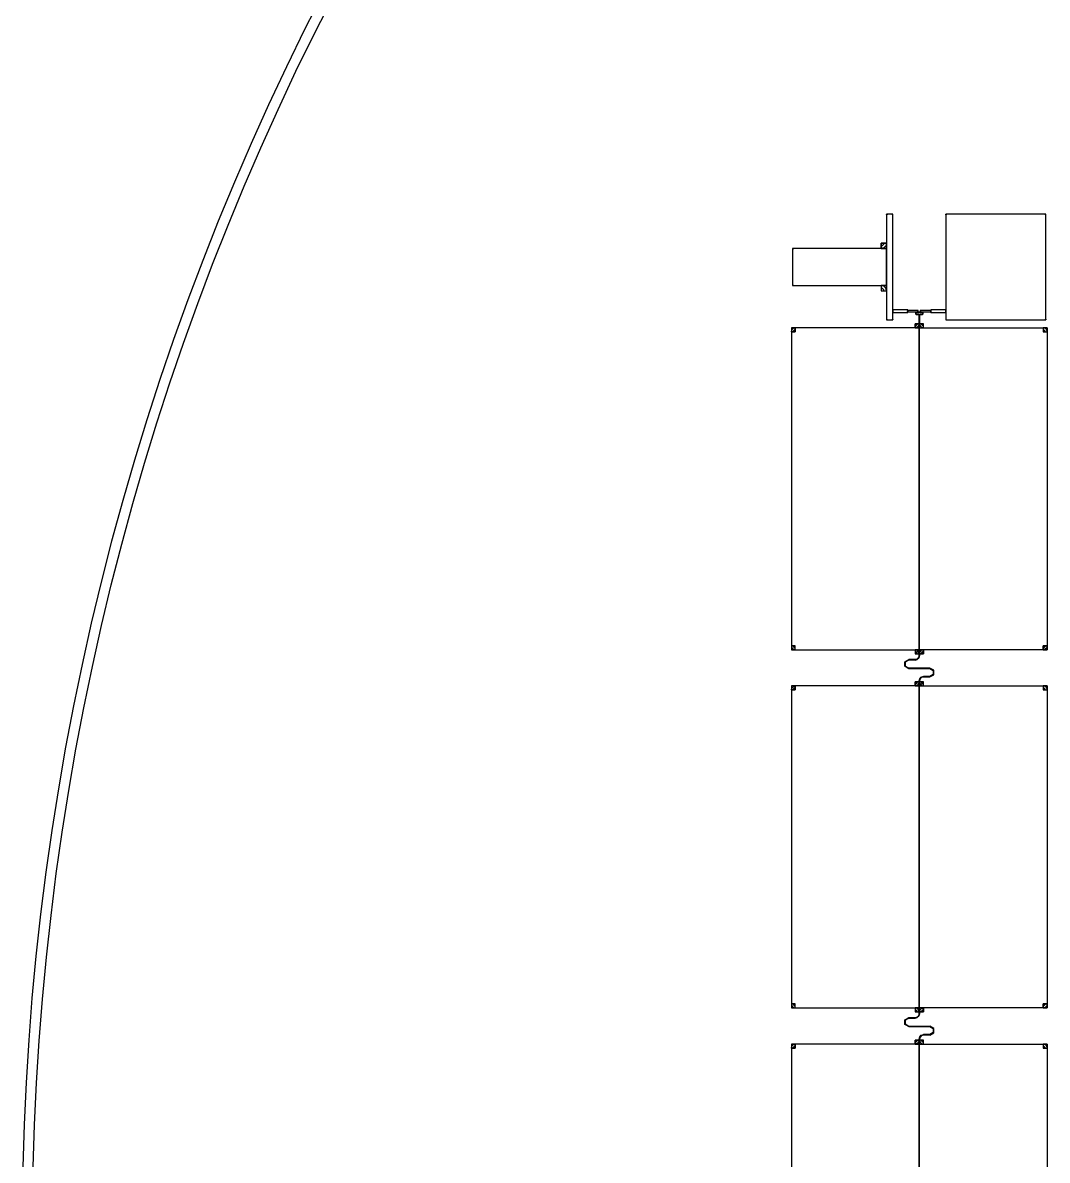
# Model space of a CAD drawing. Extents: x -50899 to 50899, y -48295 to 50898.
# Drawn here: x -50886 to -31476, y 1302 to 22854 of the extents above; entities that cross this region are included whole.
import ezdxf

# ---------------------------------------------------------------- set-up
doc = ezdxf.new("R2010")
doc.units = 0

# ---------------------------------------------------------------- blocks, each defined once
blk = doc.blocks.new('C1A')
for points in [[(2225, 43376), (2105, 43376), (2105, 41376), (2225, 41376), (2225, 43376)], [(2105, 43376), (2105, 43366), (2115, 43366), (2115, 43376), (2105, 43376)], [(2105, 43366), (2106, 43371), (2110, 43375), (2115, 43376), (2115, 43371), (2112, 43370), (2111, 43368), (2110, 43366), (2105, 43366)], [(2110, 43366), (2111, 43368), (2112, 43370), (2115, 43371), (2115, 43366), (2115, 43366), (2115, 43366), (2115, 43366), (2110, 43366)], [(2215, 43376), (2215, 43366), (2225, 43366), (2225, 43376), (2215, 43376)], [(2225, 43366), (2224, 43371), (2220, 43375), (2215, 43376), (2215, 43371), (2218, 43370), (2219, 43368), (2220, 43366), (2225, 43366)], [(2220, 43366), (2219, 43368), (2218, 43370), (2215, 43371), (2215, 43366), (2215, 43366), (2215, 43366), (2215, 43366), (2220, 43366)], [(3225, 41376), (5125, 41376), (5125, 43376), (3225, 43376), (3225, 41376)], [(3225, 43376), (3225, 43366), (3235, 43366), (3235, 43376), (3225, 43376)], [(3225, 43366), (3226, 43371), (3230, 43375), (3235, 43376), (3235, 43371), (3232, 43370), (3231, 43368), (3230, 43366), (3225, 43366)], [(3230, 43366), (3231, 43368), (3232, 43370), (3235, 43371), (3235, 43366), (3235, 43366), (3235, 43366), (3235, 43366), (3230, 43366)], [(5115, 43376), (5115, 43366), (5125, 43366), (5125, 43376), (5115, 43376)], [(5125, 43366), (5124, 43371), (5120, 43375), (5115, 43376), (5115, 43371), (5118, 43370), (5119, 43368), (5120, 43366), (5125, 43366)], [(5120, 43366), (5119, 43368), (5118, 43370), (5115, 43371), (5115, 43366), (5115, 43366), (5115, 43366), (5115, 43366), (5120, 43366)], [(2105, 42726), (325, 42726), (325, 42026), (2105, 42026), (2105, 42726)], [(325, 42726), (325, 42716), (335, 42716), (335, 42726), (325, 42726)], [(325, 42716), (326, 42721), (330, 42725), (335, 42726), (335, 42721), (332, 42720), (331, 42718), (330, 42716), (325, 42716)], [(330, 42716), (331, 42718), (332, 42720), (335, 42721), (335, 42716), (335, 42716), (335, 42716), (335, 42716), (330, 42716)], [(2105, 42726), (2105, 42826), (2005, 42826), (2005, 42726), (2105, 42726)], [(2105, 42826), (2092, 42776), (2055, 42739), (2005, 42726), (2005, 42776), (2030, 42783), (2048, 42801), (2055, 42826), (2105, 42826)], [(2055, 42826), (2048, 42801), (2030, 42783), (2005, 42776), (2005, 42826), (2005, 42826), (2005, 42826), (2005, 42826), (2055, 42826)], [(335, 42026), (335, 42036), (325, 42036), (325, 42026), (335, 42026)], [(325, 42036), (326, 42031), (330, 42027), (335, 42026), (335, 42031), (332, 42032), (331, 42034), (330, 42036), (325, 42036)], [(330, 42036), (331, 42034), (332, 42032), (335, 42031), (335, 42036), (335, 42036), (335, 42036), (335, 42036), (330, 42036)], [(2005, 42026), (2005, 41926), (2105, 41926), (2105, 42026), (2005, 42026)], [(2105, 41926), (2092, 41976), (2055, 42013), (2005, 42026), (2005, 41976), (2030, 41969), (2048, 41951), (2055, 41926), (2105, 41926)], [(2055, 41926), (2048, 41951), (2030, 41969), (2005, 41976), (2005, 41926), (2005, 41926), (2005, 41926), (2005, 41926), (2055, 41926)], [(2115, 41376), (2115, 41386), (2105, 41386), (2105, 41376), (2115, 41376)], [(2105, 41386), (2106, 41381), (2110, 41377), (2115, 41376), (2115, 41381), (2112, 41382), (2111, 41384), (2110, 41386), (2105, 41386)], [(2110, 41386), (2111, 41384), (2112, 41382), (2115, 41381), (2115, 41386), (2115, 41386), (2115, 41386), (2115, 41386), (2110, 41386)], [(2225, 41376), (2225, 41386), (2215, 41386), (2215, 41376), (2225, 41376)], [(2225, 41386), (2224, 41381), (2220, 41377), (2215, 41376), (2215, 41381), (2218, 41382), (2219, 41384), (2220, 41386), (2225, 41386)], [(2220, 41386), (2219, 41384), (2218, 41382), (2215, 41381), (2215, 41386), (2215, 41386), (2215, 41386), (2215, 41386), (2220, 41386)], [(2230, 41564), (2230, 41569), (2225, 41569), (2225, 41564), (2230, 41564)], [(2225, 41569), (2226, 41566), (2228, 41565), (2230, 41564), (2230, 41566), (2229, 41567), (2228, 41568), (2228, 41569), (2225, 41569)], [(2506, 41564), (2225, 41564), (2225, 41514), (2506, 41514), (2506, 41564)], [(2225, 41514), (2225, 41509), (2230, 41509), (2230, 41514), (2225, 41514)], [(2225, 41509), (2226, 41512), (2228, 41513), (2230, 41514), (2230, 41512), (2229, 41511), (2228, 41510), (2228, 41509), (2225, 41509)], [(2228, 41569), (2228, 41568), (2229, 41567), (2230, 41566), (2230, 41569), (2230, 41569), (2230, 41569), (2230, 41569), (2228, 41569)], [(2228, 41509), (2228, 41510), (2229, 41511), (2230, 41512), (2230, 41509), (2230, 41509), (2230, 41509), (2230, 41509), (2228, 41509)], [(2496, 41564), (2496, 41554), (2506, 41554), (2506, 41564), (2496, 41564)], [(2506, 41554), (2504, 41559), (2500, 41563), (2496, 41564), (2496, 41559), (2498, 41558), (2500, 41556), (2500, 41554), (2506, 41554)], [(2500, 41554), (2500, 41556), (2498, 41558), (2496, 41559), (2496, 41554), (2496, 41554), (2496, 41554), (2496, 41554), (2500, 41554)], [(2506, 41514), (2506, 41524), (2496, 41524), (2496, 41514), (2506, 41514)], [(2506, 41524), (2504, 41519), (2500, 41515), (2496, 41514), (2496, 41519), (2498, 41520), (2500, 41522), (2500, 41524), (2506, 41524)], [(2500, 41524), (2500, 41522), (2498, 41520), (2496, 41519), (2496, 41524), (2496, 41524), (2496, 41524), (2496, 41524), (2500, 41524)], [(2510, 41550), (2510, 41555), (2506, 41555), (2506, 41550), (2510, 41550)], [(2506, 41555), (2506, 41552), (2508, 41551), (2510, 41550), (2510, 41552), (2509, 41553), (2508, 41554), (2508, 41555), (2506, 41555)], [(2706, 41550), (2506, 41550), (2506, 41528), (2706, 41528), (2706, 41550)], [(2506, 41528), (2506, 41523), (2510, 41523), (2510, 41528), (2506, 41528)], [(2506, 41523), (2506, 41526), (2508, 41527), (2510, 41528), (2510, 41526), (2509, 41525), (2508, 41524), (2508, 41523), (2506, 41523)], [(2508, 41555), (2508, 41554), (2509, 41553), (2510, 41552), (2510, 41555), (2510, 41555), (2510, 41555), (2510, 41555), (2508, 41555)], [(2508, 41523), (2508, 41524), (2509, 41525), (2510, 41526), (2510, 41523), (2510, 41523), (2510, 41523), (2510, 41523), (2508, 41523)], [(2657, 41503), (2659, 41512), (2665, 41518), (2674, 41520), (2674, 41518), (2666, 41516), (2661, 41511), (2659, 41503), (2657, 41503)], [(2660, 41490), (2660, 41503), (2657, 41503), (2657, 41490), (2660, 41490)], [(2674, 41474), (2665, 41476), (2659, 41482), (2657, 41490), (2659, 41490), (2661, 41483), (2666, 41477), (2674, 41475), (2674, 41474)], [(2659, 41503), (2661, 41511), (2666, 41516), (2674, 41518), (2674, 41517), (2667, 41515), (2662, 41510), (2660, 41503), (2659, 41503)], [(2674, 41475), (2666, 41477), (2661, 41483), (2659, 41490), (2660, 41490), (2662, 41484), (2667, 41479), (2674, 41477), (2674, 41475)], [(2674, 41517), (2777, 41517), (2777, 41520), (2674, 41520), (2674, 41517)], [(2707, 41477), (2674, 41477), (2674, 41474), (2707, 41474), (2707, 41477)], [(2700, 41546), (2696, 41546), (2696, 41532), (2700, 41532), (2700, 41546)], [(2706, 41542), (2700, 41542), (2700, 41536), (2706, 41536), (2706, 41542)], [(2724, 41460), (2721, 41469), (2715, 41475), (2707, 41477), (2707, 41475), (2715, 41473), (2720, 41468), (2722, 41460), (2724, 41460)], [(2722, 41460), (2720, 41468), (2715, 41473), (2707, 41475), (2707, 41474), (2714, 41472), (2719, 41467), (2721, 41460), (2722, 41460)], [(2724, 41225), (2724, 41460), (2721, 41460), (2721, 41225), (2724, 41225)], [(2727, 41460), (2729, 41469), (2735, 41475), (2743, 41477), (2743, 41475), (2736, 41473), (2730, 41468), (2728, 41460), (2727, 41460)], [(2727, 41225), (2727, 41460), (2730, 41460), (2730, 41225), (2727, 41225)], [(2728, 41460), (2730, 41468), (2736, 41473), (2743, 41475), (2743, 41474), (2736, 41472), (2731, 41467), (2730, 41460), (2728, 41460)], [(2743, 41474), (2777, 41474), (2777, 41477), (2743, 41477), (2743, 41474)], [(2744, 41528), (2944, 41528), (2944, 41550), (2744, 41550), (2744, 41528)], [(2744, 41536), (2750, 41536), (2750, 41542), (2744, 41542), (2744, 41536)], [(2750, 41532), (2754, 41532), (2754, 41546), (2750, 41546), (2750, 41532)], [(2793, 41503), (2791, 41512), (2785, 41518), (2777, 41520), (2777, 41518), (2784, 41516), (2789, 41511), (2792, 41503), (2793, 41503)], [(2792, 41503), (2789, 41511), (2784, 41516), (2777, 41518), (2777, 41517), (2783, 41515), (2788, 41510), (2790, 41503), (2792, 41503)], [(2777, 41474), (2785, 41476), (2791, 41482), (2793, 41490), (2792, 41490), (2789, 41483), (2784, 41477), (2777, 41475), (2777, 41474)], [(2777, 41475), (2784, 41477), (2789, 41483), (2792, 41490), (2790, 41490), (2788, 41484), (2783, 41479), (2777, 41477), (2777, 41475)], [(2793, 41490), (2793, 41503), (2790, 41503), (2790, 41490), (2793, 41490)], [(2944, 41550), (2944, 41555), (2940, 41555), (2940, 41550), (2944, 41550)], [(2944, 41555), (2944, 41552), (2942, 41551), (2940, 41550), (2940, 41552), (2941, 41553), (2942, 41554), (2942, 41555), (2944, 41555)], [(2942, 41555), (2942, 41554), (2941, 41553), (2940, 41552), (2940, 41555), (2940, 41555), (2940, 41555), (2940, 41555), (2942, 41555)], [(2940, 41528), (2940, 41523), (2944, 41523), (2944, 41528), (2940, 41528)], [(2944, 41523), (2944, 41526), (2942, 41527), (2940, 41528), (2940, 41526), (2941, 41525), (2942, 41524), (2942, 41523), (2944, 41523)], [(2942, 41523), (2942, 41524), (2941, 41525), (2940, 41526), (2940, 41523), (2940, 41523), (2940, 41523), (2940, 41523), (2942, 41523)], [(2944, 41514), (3225, 41514), (3225, 41564), (2944, 41564), (2944, 41514)], [(2944, 41564), (2944, 41559), (2950, 41559), (2950, 41564), (2944, 41564)], [(2944, 41559), (2945, 41562), (2947, 41563), (2950, 41564), (2950, 41562), (2948, 41561), (2947, 41560), (2947, 41559), (2944, 41559)], [(2950, 41514), (2950, 41519), (2944, 41519), (2944, 41514), (2950, 41514)], [(2944, 41519), (2945, 41516), (2947, 41515), (2950, 41514), (2950, 41516), (2948, 41517), (2947, 41518), (2947, 41519), (2944, 41519)], [(2947, 41559), (2947, 41560), (2948, 41561), (2950, 41562), (2950, 41559), (2950, 41559), (2950, 41559), (2950, 41559), (2947, 41559)], [(2947, 41519), (2947, 41518), (2948, 41517), (2950, 41516), (2950, 41519), (2950, 41519), (2950, 41519), (2950, 41519), (2947, 41519)], [(3225, 41564), (3225, 41569), (3220, 41569), (3220, 41564), (3225, 41564)], [(3225, 41569), (3224, 41566), (3222, 41565), (3220, 41564), (3220, 41566), (3221, 41567), (3222, 41568), (3222, 41569), (3225, 41569)], [(3222, 41569), (3222, 41568), (3221, 41567), (3220, 41566), (3220, 41569), (3220, 41569), (3220, 41569), (3220, 41569), (3222, 41569)], [(3220, 41514), (3220, 41509), (3225, 41509), (3225, 41514), (3220, 41514)], [(3225, 41509), (3224, 41512), (3222, 41513), (3220, 41514), (3220, 41512), (3221, 41511), (3222, 41510), (3222, 41509), (3225, 41509)], [(3222, 41509), (3222, 41510), (3221, 41511), (3220, 41512), (3220, 41509), (3220, 41509), (3220, 41509), (3220, 41509), (3222, 41509)], [(3235, 41376), (3235, 41386), (3225, 41386), (3225, 41376), (3235, 41376)], [(3225, 41386), (3226, 41381), (3230, 41377), (3235, 41376), (3235, 41381), (3232, 41382), (3231, 41384), (3230, 41386), (3225, 41386)], [(3230, 41386), (3231, 41384), (3232, 41382), (3235, 41381), (3235, 41386), (3235, 41386), (3235, 41386), (3235, 41386), (3230, 41386)], [(5125, 41376), (5125, 41386), (5115, 41386), (5115, 41376), (5125, 41376)], [(5125, 41386), (5124, 41381), (5120, 41377), (5115, 41376), (5115, 41381), (5118, 41382), (5119, 41384), (5120, 41386), (5125, 41386)], [(5120, 41386), (5119, 41384), (5118, 41382), (5115, 41381), (5115, 41386), (5115, 41386), (5115, 41386), (5115, 41386), (5120, 41386)], [(2724, 35125), (2724, 41225), (301, 41225), (301, 35125), (2724, 35125)], [(301, 41225), (301, 41150), (376, 41150), (376, 41225), (301, 41225)], [(301, 41150), (311, 41187), (339, 41215), (376, 41225), (376, 41187), (357, 41182), (344, 41168), (339, 41150), (301, 41150)], [(339, 41150), (344, 41168), (357, 41182), (376, 41187), (376, 41150), (376, 41150), (376, 41150), (376, 41150), (339, 41150)], [(2721, 41225), (2721, 41300), (2646, 41300), (2646, 41225), (2721, 41225)], [(2721, 41300), (2710, 41262), (2683, 41235), (2646, 41225), (2646, 41262), (2664, 41267), (2678, 41281), (2683, 41300), (2721, 41300)], [(2683, 41300), (2678, 41281), (2664, 41267), (2646, 41262), (2646, 41300), (2646, 41300), (2646, 41300), (2646, 41300), (2683, 41300)], [(2727, 35125), (2727, 41225), (5149, 41225), (5149, 35125), (2727, 35125)], [(2805, 41225), (2805, 41300), (2730, 41300), (2730, 41225), (2805, 41225)], [(2730, 41300), (2740, 41262), (2767, 41235), (2805, 41225), (2805, 41262), (2786, 41267), (2772, 41281), (2767, 41300), (2730, 41300)], [(2767, 41300), (2772, 41281), (2786, 41267), (2805, 41262), (2805, 41300), (2805, 41300), (2805, 41300), (2805, 41300), (2767, 41300)], [(5074, 41225), (5074, 41150), (5149, 41150), (5149, 41225), (5074, 41225)], [(5149, 41150), (5139, 41187), (5112, 41215), (5074, 41225), (5074, 41187), (5093, 41182), (5106, 41168), (5112, 41150), (5149, 41150)], [(5112, 41150), (5106, 41168), (5093, 41182), (5074, 41187), (5074, 41150), (5074, 41150), (5074, 41150), (5074, 41150), (5112, 41150)], [(376, 35125), (376, 35200), (301, 35200), (301, 35125), (376, 35125)], [(301, 35200), (311, 35162), (339, 35135), (376, 35125), (376, 35162), (357, 35167), (344, 35181), (339, 35200), (301, 35200)], [(339, 35200), (344, 35181), (357, 35167), (376, 35162), (376, 35200), (376, 35200), (376, 35200), (376, 35200), (339, 35200)], [(5149, 35125), (5149, 35200), (5074, 35200), (5074, 35125), (5149, 35125)], [(5149, 35200), (5139, 35162), (5112, 35135), (5074, 35125), (5074, 35162), (5093, 35167), (5106, 35181), (5112, 35200), (5149, 35200)], [(5112, 35200), (5106, 35181), (5093, 35167), (5074, 35162), (5074, 35200), (5074, 35200), (5074, 35200), (5074, 35200), (5112, 35200)], [(2525, 34769), (2452, 34811), (2452, 34896), (2525, 34938), (2525, 34935), (2454, 34894), (2454, 34813), (2525, 34772), (2525, 34769)], [(2525, 34775), (2457, 34814), (2457, 34893), (2525, 34932), (2525, 34929), (2460, 34891), (2460, 34816), (2525, 34778), (2525, 34775)], [(2525, 34935), (2645, 34935), (2645, 34938), (2525, 34938), (2525, 34935)], [(2525, 34932), (2645, 34932), (2645, 34929), (2525, 34929), (2525, 34932)], [(2645, 34929), (2687, 34941), (2718, 34971), (2730, 35014), (2727, 35014), (2716, 34973), (2686, 34943), (2645, 34932), (2645, 34929)], [(2645, 34935), (2684, 34946), (2713, 34974), (2724, 35014), (2721, 35014), (2710, 34976), (2683, 34948), (2645, 34938), (2645, 34935)], [(2646, 35125), (2646, 35050), (2721, 35050), (2721, 35125), (2646, 35125)], [(2721, 35050), (2710, 35087), (2683, 35115), (2646, 35125), (2646, 35087), (2664, 35082), (2678, 35068), (2683, 35050), (2721, 35050)], [(2683, 35050), (2678, 35068), (2664, 35082), (2646, 35087), (2646, 35050), (2646, 35050), (2646, 35050), (2646, 35050), (2683, 35050)], [(2724, 35014), (2724, 35125), (2721, 35125), (2721, 35014), (2724, 35014)], [(2727, 35014), (2727, 35125), (2730, 35125), (2730, 35014), (2727, 35014)], [(2730, 35125), (2730, 35050), (2805, 35050), (2805, 35125), (2730, 35125)], [(2730, 35050), (2740, 35087), (2767, 35115), (2805, 35125), (2805, 35087), (2786, 35082), (2772, 35068), (2767, 35050), (2730, 35050)], [(2767, 35050), (2772, 35068), (2786, 35082), (2805, 35087), (2805, 35050), (2805, 35050), (2805, 35050), (2805, 35050), (2767, 35050)], [(2925, 34775), (2525, 34775), (2525, 34778), (2925, 34778), (2925, 34775)], [(2925, 34772), (2525, 34772), (2525, 34769), (2925, 34769), (2925, 34772)], [(2925, 34609), (2998, 34651), (2998, 34736), (2925, 34778), (2925, 34775), (2996, 34734), (2996, 34653), (2925, 34612), (2925, 34609)], [(2925, 34615), (2993, 34654), (2993, 34733), (2925, 34772), (2925, 34769), (2990, 34731), (2990, 34656), (2925, 34618), (2925, 34615)], [(2721, 34439), (2721, 34514), (2646, 34514), (2646, 34439), (2721, 34439)], [(2721, 34514), (2710, 34476), (2683, 34449), (2646, 34439), (2646, 34476), (2664, 34481), (2678, 34495), (2683, 34514), (2721, 34514)], [(2683, 34514), (2678, 34495), (2664, 34481), (2646, 34476), (2646, 34514), (2646, 34514), (2646, 34514), (2646, 34514), (2683, 34514)], [(2721, 34534), (2732, 34576), (2763, 34607), (2805, 34618), (2805, 34615), (2764, 34604), (2734, 34574), (2724, 34534), (2721, 34534)], [(2724, 34439), (2724, 34534), (2721, 34534), (2721, 34439), (2724, 34439)], [(2727, 34534), (2737, 34573), (2766, 34602), (2805, 34612), (2805, 34609), (2767, 34599), (2740, 34571), (2730, 34534), (2727, 34534)], [(2727, 34439), (2727, 34534), (2730, 34534), (2730, 34439), (2727, 34439)], [(2805, 34439), (2805, 34514), (2730, 34514), (2730, 34439), (2805, 34439)], [(2730, 34514), (2740, 34476), (2767, 34449), (2805, 34439), (2805, 34476), (2786, 34481), (2772, 34495), (2767, 34514), (2730, 34514)], [(2767, 34514), (2772, 34495), (2786, 34481), (2805, 34476), (2805, 34514), (2805, 34514), (2805, 34514), (2805, 34514), (2767, 34514)], [(2805, 34615), (2925, 34615), (2925, 34618), (2805, 34618), (2805, 34615)], [(2805, 34612), (2925, 34612), (2925, 34609), (2805, 34609), (2805, 34612)], [(2724, 28339), (2724, 34439), (301, 34439), (301, 28339), (2724, 28339)], [(301, 34439), (301, 34364), (376, 34364), (376, 34439), (301, 34439)], [(301, 34364), (311, 34401), (339, 34429), (376, 34439), (376, 34401), (357, 34396), (344, 34382), (339, 34364), (301, 34364)], [(339, 34364), (344, 34382), (357, 34396), (376, 34401), (376, 34364), (376, 34364), (376, 34364), (376, 34364), (339, 34364)], [(2727, 28339), (2727, 34439), (5149, 34439), (5149, 28339), (2727, 28339)], [(5074, 34439), (5074, 34364), (5149, 34364), (5149, 34439), (5074, 34439)], [(5149, 34364), (5139, 34401), (5112, 34429), (5074, 34439), (5074, 34401), (5093, 34396), (5106, 34382), (5112, 34364), (5149, 34364)], [(5112, 34364), (5106, 34382), (5093, 34396), (5074, 34401), (5074, 34364), (5074, 34364), (5074, 34364), (5074, 34364), (5112, 34364)], [(376, 28339), (376, 28414), (301, 28414), (301, 28339), (376, 28339)], [(301, 28414), (311, 28376), (339, 28349), (376, 28339), (376, 28376), (357, 28381), (344, 28395), (339, 28414), (301, 28414)], [(339, 28414), (344, 28395), (357, 28381), (376, 28376), (376, 28414), (376, 28414), (376, 28414), (376, 28414), (339, 28414)], [(2646, 28339), (2646, 28264), (2721, 28264), (2721, 28339), (2646, 28339)], [(2721, 28264), (2710, 28301), (2683, 28329), (2646, 28339), (2646, 28301), (2664, 28296), (2678, 28282), (2683, 28264), (2721, 28264)], [(2683, 28264), (2678, 28282), (2664, 28296), (2646, 28301), (2646, 28264), (2646, 28264), (2646, 28264), (2646, 28264), (2683, 28264)], [(2724, 28228), (2724, 28339), (2721, 28339), (2721, 28228), (2724, 28228)], [(2727, 28228), (2727, 28339), (2730, 28339), (2730, 28228), (2727, 28228)], [(2730, 28339), (2730, 28264), (2805, 28264), (2805, 28339), (2730, 28339)], [(2730, 28264), (2740, 28301), (2767, 28329), (2805, 28339), (2805, 28301), (2786, 28296), (2772, 28282), (2767, 28264), (2730, 28264)], [(2767, 28264), (2772, 28282), (2786, 28296), (2805, 28301), (2805, 28264), (2805, 28264), (2805, 28264), (2805, 28264), (2767, 28264)], [(5149, 28339), (5149, 28414), (5074, 28414), (5074, 28339), (5149, 28339)], [(5149, 28414), (5139, 28376), (5112, 28349), (5074, 28339), (5074, 28376), (5093, 28381), (5106, 28395), (5112, 28414), (5149, 28414)], [(5112, 28414), (5106, 28395), (5093, 28381), (5074, 28376), (5074, 28414), (5074, 28414), (5074, 28414), (5074, 28414), (5112, 28414)], [(2525, 27983), (2452, 28025), (2452, 28110), (2525, 28152), (2525, 28149), (2454, 28108), (2454, 28027), (2525, 27986), (2525, 27983)], [(2525, 27989), (2457, 28028), (2457, 28107), (2525, 28146), (2525, 28143), (2460, 28105), (2460, 28030), (2525, 27992), (2525, 27989)], [(2525, 28149), (2645, 28149), (2645, 28152), (2525, 28152), (2525, 28149)], [(2525, 28146), (2645, 28146), (2645, 28143), (2525, 28143), (2525, 28146)], [(2645, 28143), (2687, 28155), (2718, 28185), (2730, 28228), (2727, 28228), (2716, 28187), (2686, 28157), (2645, 28146), (2645, 28143)], [(2645, 28149), (2684, 28160), (2713, 28188), (2724, 28228), (2721, 28228), (2710, 28190), (2683, 28162), (2645, 28152), (2645, 28149)], [(2925, 27989), (2525, 27989), (2525, 27992), (2925, 27992), (2925, 27989)], [(2925, 27986), (2525, 27986), (2525, 27983), (2925, 27983), (2925, 27986)], [(2721, 27748), (2732, 27790), (2763, 27821), (2805, 27832), (2805, 27829), (2764, 27818), (2734, 27788), (2724, 27748), (2721, 27748)], [(2727, 27748), (2737, 27787), (2766, 27816), (2805, 27826), (2805, 27823), (2767, 27813), (2740, 27785), (2730, 27748), (2727, 27748)], [(2805, 27829), (2925, 27829), (2925, 27832), (2805, 27832), (2805, 27829)], [(2805, 27826), (2925, 27826), (2925, 27823), (2805, 27823), (2805, 27826)], [(2925, 27823), (2998, 27865), (2998, 27950), (2925, 27992), (2925, 27989), (2996, 27948), (2996, 27867), (2925, 27826), (2925, 27823)], [(2925, 27829), (2993, 27868), (2993, 27947), (2925, 27986), (2925, 27983), (2990, 27945), (2990, 27870), (2925, 27832), (2925, 27829)], [(2724, 21553), (2724, 27653), (301, 27653), (301, 21553), (2724, 21553)], [(301, 27653), (301, 27578), (376, 27578), (376, 27653), (301, 27653)], [(301, 27578), (311, 27615), (339, 27643), (376, 27653), (376, 27615), (357, 27610), (344, 27596), (339, 27578), (301, 27578)], [(339, 27578), (344, 27596), (357, 27610), (376, 27615), (376, 27578), (376, 27578), (376, 27578), (376, 27578), (339, 27578)], [(2721, 27653), (2721, 27728), (2646, 27728), (2646, 27653), (2721, 27653)], [(2721, 27728), (2710, 27690), (2683, 27663), (2646, 27653), (2646, 27690), (2664, 27695), (2678, 27709), (2683, 27728), (2721, 27728)], [(2683, 27728), (2678, 27709), (2664, 27695), (2646, 27690), (2646, 27728), (2646, 27728), (2646, 27728), (2646, 27728), (2683, 27728)], [(2724, 27653), (2724, 27748), (2721, 27748), (2721, 27653), (2724, 27653)], [(2727, 27653), (2727, 27748), (2730, 27748), (2730, 27653), (2727, 27653)], [(2727, 21553), (2727, 27653), (5149, 27653), (5149, 21553), (2727, 21553)], [(2805, 27653), (2805, 27728), (2730, 27728), (2730, 27653), (2805, 27653)], [(2730, 27728), (2740, 27690), (2767, 27663), (2805, 27653), (2805, 27690), (2786, 27695), (2772, 27709), (2767, 27728), (2730, 27728)], [(2767, 27728), (2772, 27709), (2786, 27695), (2805, 27690), (2805, 27728), (2805, 27728), (2805, 27728), (2805, 27728), (2767, 27728)], [(5074, 27653), (5074, 27578), (5149, 27578), (5149, 27653), (5074, 27653)], [(5149, 27578), (5139, 27615), (5112, 27643), (5074, 27653), (5074, 27615), (5093, 27610), (5106, 27596), (5112, 27578), (5149, 27578)], [(5112, 27578), (5106, 27596), (5093, 27610), (5074, 27615), (5074, 27578), (5074, 27578), (5074, 27578), (5074, 27578), (5112, 27578)]]:
    blk.add_lwpolyline(points)

msp = doc.modelspace()

# ---------------------------------------------------------------- linework, layer by layer
for points in [[(-45176, 23451), (-45539, 22739), (-45890, 22021), (-46230, 21297), (-46559, 20568), (-46877, 19834), (-47183, 19095), (-47477, 18351), (-47759, 17603), (-48030, 16851), (-48289, 16094), (-48536, 15333), (-48770, 14569), (-48993, 13801), (-49204, 13029), (-49403, 12255), (-49589, 11477), (-49763, 10696), (-49925, 9913), (-50075, 9128), (-50212, 8340), (-50337, 7550), (-50449, 6758), (-50549, 5965), (-50637, 5170), (-50712, 4374), (-50774, 3576), (-50824, 2778), (-50862, 1979), (-50886, 1180)], [(-50686, 1175), (-50662, 1971), (-50624, 2767), (-50575, 3562), (-50512, 4356), (-50438, 5149), (-50351, 5941), (-50251, 6732), (-50139, 7520), (-50015, 8307), (-49878, 9092), (-49729, 9874), (-49568, 10654), (-49394, 11432), (-49209, 12206), (-49011, 12978), (-48801, 13747), (-48579, 14512), (-48345, 15273), (-48099, 16031), (-47841, 16784), (-47572, 17534), (-47290, 18279), (-46997, 19020), (-46693, 19756), (-46376, 20487), (-46049, 21213), (-45710, 21934), (-45360, 22649), (-44998, 23359)]]:
    msp.add_lwpolyline(points)

# ---------------------------------------------------------------- block references
msp.add_blockref('C1A', (-36625, -24150))

doc.saveas('drawing.dxf')
